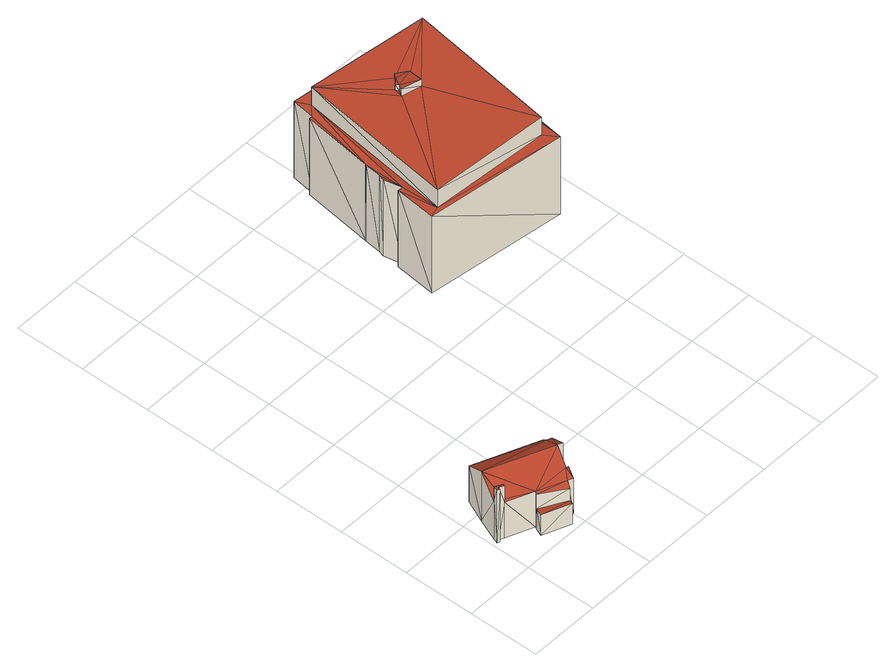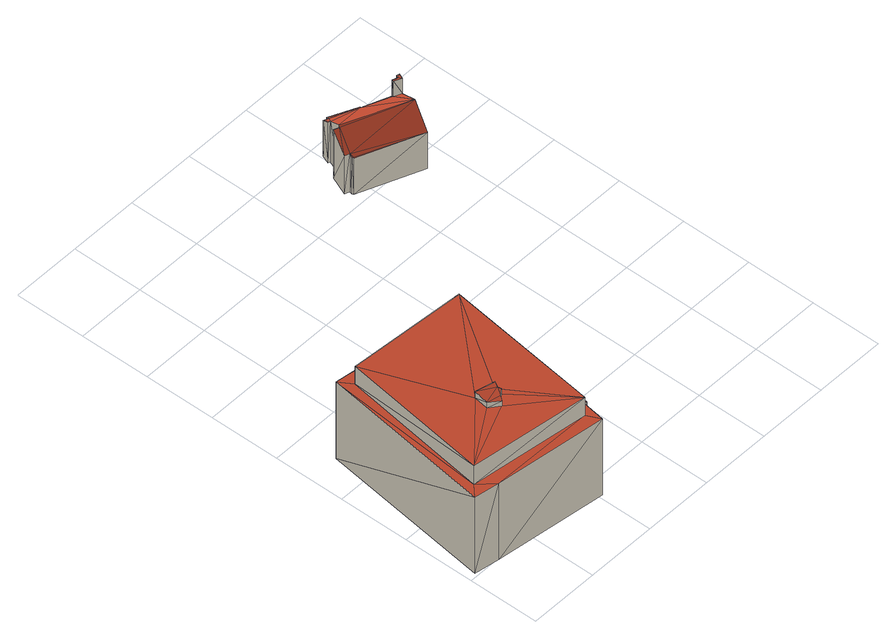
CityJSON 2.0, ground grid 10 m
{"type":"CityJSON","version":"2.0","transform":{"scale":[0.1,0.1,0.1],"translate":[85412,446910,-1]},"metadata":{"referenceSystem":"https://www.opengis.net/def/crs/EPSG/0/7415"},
"CityObjects":{
"building1":{"type":"Building","attributes":{"b3_bag_bag_overlap":0,"b3_bouwlagen":3,"b3_dak_type":"slanted","b3_extrusie":0,"b3_h_dak_50p":6.18,"b3_h_dak_70p":6.7,"b3_h_dak_max":7.9,"b3_h_dak_min":2.45,"b3_h_maaiveld":-0.828,"b3_is_glas_dak":false,"b3_kas_warenhuis":false,"b3_mutatie_AHN3_AHN4":false,"b3_mutatie_AHN4_AHN5":false,"b3_n_vlakken":5,"b3_opp_buitenmuur":204.4,"b3_opp_dak_plat":0,"b3_opp_dak_schuin":92.25,"b3_opp_grond":77.63,"b3_opp_scheidingsmuur":51.5,"b3_rmse_lod12":1.39,"b3_rmse_lod13":1.13,"b3_rmse_lod22":0.598,"b3_succes":true,"b3_t_run":72,"b3_val3dity_lod12":"[]","b3_val3dity_lod13":"[]","b3_val3dity_lod22":"[]","b3_volume_lod12":584.24,"b3_volume_lod13":571.52,"b3_volume_lod22":535.9,"geconstateerd":false,"geo1004_volume":535.86,"oorspronkelijkbouwjaar":1951,"rf_force_lod11":false,"status":"Pand in gebruik"},"geometry":[{"type":"Solid","lod":"2.2","boundaries":[[[[0,1,2]],[[0,3,1]],[[1,4,2]],[[1,5,6]],[[7,8,2]],[[6,9,4]],[[9,10,4]],[[6,4,1]],[[11,12,13]],[[14,15,16]],[[14,7,17]],[[14,16,18]],[[18,7,14]],[[18,12,11]],[[12,19,13]],[[4,17,7]],[[18,11,7]],[[4,7,2]],[[8,20,2]],[[21,20,8]],[[21,22,23]],[[21,23,20]],[[23,24,25]],[[23,22,24]],[[22,21,24]],[[24,21,26]],[[8,7,27]],[[27,7,28]],[[27,29,30]],[[30,29,31]],[[32,9,6]],[[32,33,9]],[[6,34,32]],[[6,5,34]],[[31,29,35]],[[36,31,35]],[[37,11,13]],[[38,37,13]],[[19,39,40]],[[19,12,39]],[[18,16,41]],[[41,16,42]],[[40,13,19]],[[40,38,13]],[[43,15,14]],[[43,44,15]],[[16,15,42]],[[42,15,44]],[[37,7,11]],[[45,28,37]],[[37,28,7]],[[12,18,39]],[[39,41,46]],[[39,18,41]],[[4,10,47]],[[47,10,48]],[[10,33,48]],[[10,9,33]],[[17,47,49]],[[17,4,47]],[[14,17,43]],[[43,17,49]],[[50,0,2]],[[51,50,2]],[[21,27,26]],[[21,8,27]],[[26,27,30]],[[1,52,53]],[[1,3,52]],[[3,50,52]],[[3,0,50]],[[34,5,1]],[[53,34,1]],[[35,2,20]],[[35,51,2]],[[35,20,23]],[[25,35,23]],[[25,36,35]],[[46,37,39]],[[46,45,37]],[[29,51,35]],[[27,28,29]],[[29,28,51]],[[28,49,51]],[[45,46,41]],[[41,42,43]],[[42,44,43]],[[45,41,28]],[[43,49,28]],[[41,43,28]],[[26,25,24]],[[30,31,26]],[[26,36,25]],[[31,36,26]],[[39,37,38]],[[40,39,38]],[[53,52,50]],[[51,49,47]],[[33,32,47]],[[48,33,47]],[[47,32,51]],[[32,34,53]],[[32,53,50]],[[32,50,51]]]],"semantics":{"surfaces":[{"type":"GroundSurface"},{"type":"WallSurface","on_footprint_edge":true},{"type":"WallSurface","on_footprint_edge":false},{"type":"RoofSurface","b3_azimut":202.64,"b3_h_dak_50p":6.38,"b3_h_dak_70p":6.91,"b3_h_dak_max":7.87,"b3_h_dak_min":4.81,"b3_hellingshoek":33.42},{"type":"RoofSurface","b3_azimut":134.58,"b3_h_dak_50p":7.85,"b3_h_dak_70p":7.87,"b3_h_dak_max":7.89,"b3_h_dak_min":7.83,"b3_hellingshoek":3.19},{"type":"RoofSurface","b3_azimut":24.42,"b3_h_dak_50p":2.52,"b3_h_dak_70p":2.54,"b3_h_dak_max":5.09,"b3_h_dak_min":2.45,"b3_hellingshoek":5.47},{"type":"RoofSurface","b3_azimut":22.25,"b3_h_dak_50p":6.15,"b3_h_dak_70p":6.64,"b3_h_dak_max":7.65,"b3_h_dak_min":4.93,"b3_hellingshoek":33.44}],"values":[[0,0,0,0,0,0,0,0,0,0,0,0,0,0,0,0,0,0,0,0,0,0,1,1,1,1,1,1,2,2,1,1,1,1,2,2,1,1,1,1,1,1,1,1,1,1,1,1,1,1,1,1,1,1,1,1,1,1,1,1,1,1,1,1,1,1,1,1,1,1,1,1,1,1,1,1,1,1,2,2,3,3,3,3,3,3,3,3,3,3,4,4,4,4,5,5,6,6,6,6,6,6,6,6]]}}]},
"building2":{"type":"Building","attributes":{"b3_bouwlagen":4,"b3_dak_type":"multiple horizontal","b3_extrusie":0,"b3_h_dak_50p":14.55,"b3_h_dak_70p":14.58,"b3_h_dak_max":15.71,"b3_h_dak_min":11.48,"b3_h_maaiveld":-0.973,"b3_is_glas_dak":false,"b3_kas_warenhuis":false,"b3_mutatie_AHN3_AHN4":false,"b3_mutatie_AHN4_AHN5":false,"b3_n_vlakken":10,"b3_opp_buitenmuur":1370.12,"b3_opp_dak_plat":859.41,"b3_opp_dak_schuin":6,"b3_opp_grond":489.68,"b3_opp_scheidingsmuur":0,"b3_rmse_lod12":2.08,"b3_rmse_lod13":2.08,"b3_rmse_lod22":1.15,"b3_succes":true,"b3_t_run":664,"b3_val3dity_lod12":"[]","b3_val3dity_lod13":"[]","b3_val3dity_lod22":"[]","b3_volume_lod12":7616.38,"b3_volume_lod13":7616.38,"b3_volume_lod22":7268.63,"geconstateerd":false,"geo1004_volume":7267.64,"oorspronkelijkbouwjaar":2009,"rf_force_lod11":false,"status":"Pand in gebruik"},"geometry":[{"type":"Solid","lod":"2.2","boundaries":[[[[54,55,56]],[[57,58,54]],[[54,58,55]],[[59,60,61]],[[57,54,62]],[[63,64,57]],[[64,58,57]],[[61,65,66]],[[64,61,58]],[[64,59,61]],[[61,66,58]],[[67,59,64]],[[68,67,64]],[[69,61,60]],[[69,70,61]],[[71,65,61]],[[70,71,61]],[[72,64,63]],[[72,68,64]],[[55,58,73]],[[73,58,74]],[[75,66,65]],[[71,75,65]],[[76,77,78]],[[78,77,79]],[[80,81,76]],[[78,80,76]],[[69,60,59]],[[67,69,59]],[[82,83,84]],[[82,85,83]],[[57,86,87]],[[57,62,86]],[[87,63,57]],[[87,72,63]],[[79,77,88]],[[89,79,88]],[[90,80,91]],[[90,81,80]],[[84,92,82]],[[84,93,92]],[[94,54,56]],[[94,95,54]],[[86,62,54]],[[95,86,54]],[[89,88,96]],[[97,89,96]],[[91,98,90]],[[91,99,98]],[[94,56,55]],[[73,94,55]],[[74,58,66]],[[75,74,66]],[[85,100,83]],[[83,100,101]],[[97,96,98]],[[99,97,98]],[[101,100,92]],[[93,101,92]],[[75,70,74]],[[75,71,70]],[[70,69,100]],[[100,68,92]],[[82,72,87]],[[68,82,92]],[[85,87,86]],[[74,85,95]],[[74,95,73]],[[95,94,73]],[[67,68,100]],[[69,67,100]],[[68,72,82]],[[95,85,86]],[[82,87,85]],[[85,74,70]],[[85,70,100]],[[78,89,91]],[[89,97,99]],[[80,78,91]],[[91,89,99]],[[78,79,89]],[[96,83,101]],[[93,84,98]],[[93,98,101]],[[77,83,96]],[[98,96,101]],[[77,96,88]],[[81,83,77]],[[81,77,76]],[[84,83,81]],[[84,81,90]],[[84,90,98]]]],"semantics":{"surfaces":[{"type":"GroundSurface"},{"type":"WallSurface","on_footprint_edge":true},{"type":"WallSurface","on_footprint_edge":false},{"type":"RoofSurface","b3_azimut":321.43,"b3_h_dak_50p":14.58,"b3_h_dak_70p":14.59,"b3_h_dak_max":15.64,"b3_h_dak_min":11.62,"b3_hellingshoek":0.113},{"type":"RoofSurface","b3_azimut":9.16,"b3_h_dak_50p":15.53,"b3_h_dak_70p":15.57,"b3_h_dak_max":15.64,"b3_h_dak_min":15.41,"b3_hellingshoek":5.16},{"type":"RoofSurface","b3_azimut":327.62,"b3_h_dak_50p":14.58,"b3_h_dak_70p":14.59,"b3_h_dak_max":15.64,"b3_h_dak_min":14.56,"b3_hellingshoek":0.0816}],"values":[[0,0,0,0,0,0,0,0,0,0,0,1,1,1,1,1,1,1,1,1,1,1,1,2,2,2,2,1,1,2,2,1,1,1,1,2,2,2,2,2,2,1,1,1,1,2,2,2,2,1,1,1,1,2,2,2,2,2,2,3,3,3,3,3,3,3,3,3,3,3,3,3,3,3,3,3,4,4,4,4,4,5,5,5,5,5,5,5,5,5,5,5]]}}]}
},
"vertices":[
[33,121,2],[121,84,2],[19,89,2],[121,85,2],[110,53,2],[122,83,2],[121,79,2],[53,36,2],[16,51,2],[128,76,2],[117,50,2],[52,33,2],[88,13,2],[47,22,2],[100,30,2],[103,29,2],[98,17,2],[109,51,2],[91,20,2],[85,7,2],[7,59,2],[9,54,2],[8,51,2],[4,52,2],[8,51,89],[4,52,89],[9,54,89],[16,51,61],[53,36,61],[17,54,63],[16,51,88],[17,54,88],[121,79,65],[128,76,65],[122,83,62],[7,59,64],[7,59,89],[52,33,35],[47,22,36],[88,13,35],[85,7,36],[91,20,61],[98,17,61],[100,30,69],[103,29,69],[52,33,59],[88,13,55],[110,53,83],[117,50,83],[109,51,85],[33,121,61],[19,89,84],[121,85,61],[121,84,62],
[290,590,0],[273,492,0],[286,590,0],[453,601,0],[273,491,0],[260,378,0],[266,436,0],[273,435,0],[295,622,0],[488,595,0],[455,351,0],[268,460,0],[270,468,0],[260,378,127],[455,351,127],[266,436,126],[273,435,126],[268,460,126],[488,595,126],[273,492,126],[273,491,126],[270,468,126],[373,533,156],[364,527,156],[373,533,165],[364,527,165],[378,540,164],[378,540,156],[473,580,126],[304,603,156],[473,580,156],[304,603,126],[295,622,126],[453,601,126],[366,522,156],[366,522,166],[392,529,156],[392,529,165],[443,370,127],[443,370,156],[286,590,126],[290,590,126],[362,515,156],[362,515,167],[389,508,156],[389,508,167],[275,383,127],[275,383,156]
]}
